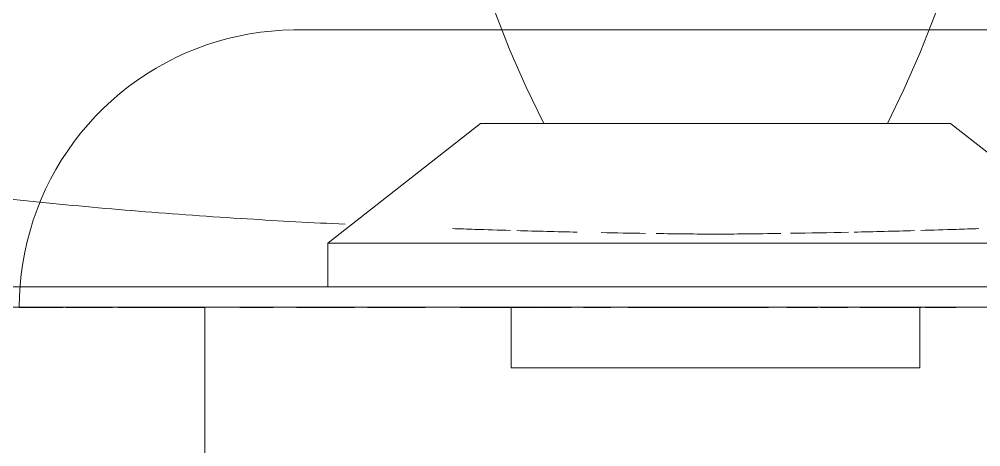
# Model space of a CAD drawing. Header units: millimetres. Extents: x -4000 to 187956, y -58990 to 162485.
# Drawn here: x 943.71 to 990.78, y 73991.78 to 74012.72 of the extents above; entities that cross this region are included whole.
import ezdxf

# ---------------------------------------------------------------- set-up
doc = ezdxf.new("R2010")
doc.units = ezdxf.units.MM
for name, color, linetype, lineweight in [('A-FLOR', 192, 'Continuous', 13), ('A-FLOR-PATT', 8, 'Continuous', 13), ('A-WALL', 113, 'Continuous', 13), ('P-SANR-FIXT', 6, 'Continuous', 9)]:
    doc.layers.add(name, color=color, linetype=linetype, lineweight=lineweight)

# ---------------------------------------------------------------- blocks, each defined once
blk = doc.blocks.new('C307 - C307-496757-0_000')
at = {"layer": 'P-SANR-FIXT', "color": 252}
for p, q in [((25, 0), (25, 23.855)), ((-10, 2.966), (-10, 0)), ((-7.071, 2.966), (-10, 2.966)), ((8.66, 2.966), (-10, 2.966)), ((10, 2.966), (7.071, 2.966)), ((10, 2.966), (8.66, 2.966)), ((10, 0), (10, 2.966)), ((0, 0), (-18.977, 0)), ((18.977, 0), (0, 0))]:
    blk.add_line(p, q, dxfattribs=at)
at = {"layer": 'P-SANR-FIXT', "color": 254}
for p, q in [((-5, 2.966), (-7.071, 2.966)), ((-3.526, 2.966), (-5, 2.966)), ((0, 2.966), (-2.588, 2.966)), ((2.588, 2.966), (0, 2.966)), ((5, 2.966), (2.588, 2.966)), ((7.071, 2.966), (5, 2.966)), ((-7.632, 0), (-13.418, 0)), ((-10, 0), (-9.659, 0)), ((-10, 0), (-9.659, 0)), ((-9.659, 0), (-8.66, 0)), ((-9.659, 0), (-8.66, 0)), ((-8.66, 0), (-7.071, 0)), ((-8.66, 0), (-7.071, 0)), ((-6.74, 0), (-5, 0)), ((-5, 0), (-3.526, 0)), ((-2.588, 0), (0, 0)), ((0, 0), (2.588, 0)), ((2.588, 0), (4.308, 0)), ((5, 0), (7.071, 0)), ((7.071, 0), (8.576, 0)), ((7.071, 0), (8.576, 0)), ((13.418, 0), (7.632, 0)), ((8.66, 0), (9.659, 0)), ((8.66, 0), (9.659, 0)), ((9.659, 0), (10, 0)), ((9.659, 0), (10, 0)), ((34.045, -1.086), (33.991, -1.626)), ((33.991, -1.626), (33.915, -2.164)), ((33.915, -2.164), (33.818, -2.699)), ((33.818, -2.699), (33.699, -3.229)), ((-13.418, -3.149), (-4.704, -3.149)), ((-3.702, -3.149), (0, -3.149)), ((0, -3.149), (13.418, -3.149)), ((33.56, -3.754), (33.399, -4.273)), ((33.399, -4.273), (33.218, -4.786)), ((33.016, -5.29), (32.795, -5.786)), ((32.795, -5.786), (32.554, -6.273)), ((32.554, -6.273), (32.293, -6.75)), ((32.293, -6.75), (32.014, -7.216)), ((32.014, -7.216), (31.716, -7.671)), ((31.716, -7.671), (31.4, -8.113)), ((31.4, -8.113), (31.067, -8.542)), ((31.067, -8.542), (30.717, -8.958)), ((-7.971, -9), (-6.261, -9)), ((-7.283, -9), (-5.957, -9)), ((-5.75, -9), (-4.325, -9)), ((-5.52, -9), (-4.231, -9)), ((-2.203, -9), (0, -9)), ((-2.191, -9), (0, -9)), ((0, -9), (2.191, -9)), ((0, -9), (2.203, -9)), ((2.947, -9), (5.52, -9)), ((2.976, -9), (5.75, -9)), ((5.957, -9), (7.283, -9)), ((6.261, -9), (7.971, -9)), ((30.351, -9.359), (29.969, -9.745)), ((30.717, -8.958), (30.351, -9.359)), ((29.969, -9.745), (29.571, -10.116)), ((29.571, -10.116), (29.16, -10.47)), ((28.734, -10.808), (28.295, -11.129)), ((29.16, -10.47), (28.734, -10.808)), ((28.295, -11.129), (27.844, -11.431)), ((27.381, -11.716), (26.907, -11.981)), ((27.844, -11.431), (27.381, -11.716)), ((26.423, -12.228), (25.929, -12.455)), ((26.907, -11.981), (26.423, -12.228)), ((25.426, -12.662), (24.916, -12.848)), ((25.929, -12.455), (25.426, -12.662)), ((23.875, -13.16), (23.346, -13.284)), ((24.399, -13.015), (23.875, -13.16)), ((24.916, -12.848), (24.399, -13.015)), ((-12.893, -13.585), (-13.52, -13.585)), ((-13.064, -13.585), (-12.422, -13.585)), ((-12.422, -13.585), (-11.759, -13.585)), ((-11.759, -13.585), (-11.078, -13.585)), ((-9.529, -13.585), (-11.296, -13.585)), ((-11.078, -13.585), (-10.379, -13.585)), ((-10.379, -13.585), (-9.664, -13.585)), ((9.468, -13.585), (10.188, -13.585)), ((11.296, -13.585), (9.73, -13.585)), ((10.188, -13.585), (10.891, -13.585)), ((10.891, -13.585), (11.577, -13.585)), ((11.577, -13.585), (12.245, -13.585)), ((12.245, -13.585), (12.893, -13.585)), ((12.893, -13.585), (13.52, -13.585)), ((13.686, -13.585), (13.064, -13.585)), ((15.976, -13.585), (13.154, -13.585)), ((13.52, -13.585), (14.126, -13.585)), ((14.285, -13.585), (13.686, -13.585)), ((14.126, -13.585), (14.709, -13.585)), ((14.862, -13.585), (14.285, -13.585)), ((14.709, -13.585), (15.268, -13.585)), ((15.415, -13.585), (14.862, -13.585)), ((15.268, -13.585), (15.803, -13.585)), ((15.943, -13.585), (15.415, -13.585)), ((15.803, -13.585), (16.313, -13.585)), ((16.446, -13.585), (15.943, -13.585)), ((16.313, -13.585), (16.797, -13.585)), ((16.923, -13.585), (16.446, -13.585)), ((16.797, -13.585), (17.253, -13.585)), ((17.372, -13.585), (16.923, -13.585)), ((17.253, -13.585), (17.683, -13.585)), ((17.794, -13.585), (17.372, -13.585)), ((17.683, -13.585), (18.084, -13.585)), ((18.187, -13.585), (17.794, -13.585)), ((18.084, -13.585), (18.456, -13.585)), ((18.551, -13.585), (18.187, -13.585)), ((18.456, -13.585), (18.798, -13.585)), ((18.885, -13.585), (18.551, -13.585)), ((18.798, -13.585), (19.11, -13.585)), ((19.19, -13.585), (18.885, -13.585)), ((19.11, -13.585), (19.392, -13.585)), ((19.463, -13.585), (19.19, -13.585)), ((19.392, -13.585), (19.643, -13.585)), ((19.705, -13.585), (19.463, -13.585)), ((19.643, -13.585), (19.862, -13.585)), ((19.916, -13.585), (19.705, -13.585)), ((19.862, -13.585), (20.05, -13.585)), ((20.095, -13.585), (19.916, -13.585)), ((20.05, -13.585), (20.206, -13.585)), ((20.242, -13.585), (20.095, -13.585)), ((20.206, -13.585), (20.329, -13.585)), ((20.356, -13.585), (20.242, -13.585)), ((20.329, -13.585), (20.419, -13.585)), ((20.438, -13.585), (20.356, -13.585)), ((20.419, -13.585), (20.477, -13.585)), ((20.487, -13.585), (20.438, -13.585)), ((20.477, -13.585), (20.503, -13.585)), ((20.504, -13.585), (20.487, -13.585)), ((20.651, -13.584), (20.504, -13.585)), ((21.736, -13.529), (21.194, -13.567)), ((22.276, -13.469), (21.736, -13.529)), ((23.346, -13.284), (22.813, -13.387))]:
    blk.add_line(p, q, dxfattribs=at)
at = {"layer": 'P-SANR-FIXT', "color": 50}
for p, q in [((-2.588, 2.966), (-3.526, 2.966)), ((-10.568, 0), (-13.657, 0)), ((-10.568, 0), (-12.054, 0)), ((-11.803, 0), (-10.34, 0)), ((-11.803, 0), (-10.34, 0)), ((-7.347, 0), (-10.372, 0)), ((-7.347, 0), (-10.372, 0)), ((-10.144, 0), (-7.098, 0)), ((-10.144, 0), (-7.098, 0)), ((-3.856, 0), (-7.262, 0)), ((-5.35, 0), (-6.748, 0)), ((-6.74, 0), (-5, 0)), ((-5.35, 0), (-6.731, 0)), ((-6.47, 0), (-5.152, 0)), ((-6.47, 0), (-5.152, 0)), ((-3.654, 0), (-5.215, 0)), ((-3.654, 0), (-5.215, 0)), ((-5.023, 0), (-3.525, 0)), ((-5.023, 0), (-3.525, 0)), ((-5, 0), (-3.526, 0)), ((-3.526, 0), (-2.588, 0)), ((-3.526, 0), (-2.588, 0)), ((0, 0), (-2.864, 0)), ((0, 0), (-2.707, 0)), ((0, 0), (-2.707, 0)), ((-2.613, 0), (4.307, 0)), ((-2.613, 0), (0, 0)), ((-2.588, 0), (0, 0)), ((4.704, 0), (0, 0)), ((4.469, 0), (0, 0)), ((4.469, 0), (0, 0)), ((0, 0), (4.307, 0)), ((0, 0), (2.588, 0)), ((2.588, 0), (4.308, 0)), ((5, 0), (7.071, 0)), ((5.152, 0), (6.47, 0)), ((5.152, 0), (6.47, 0)), ((6.731, 0), (5.35, 0)), ((7.347, 0), (5.35, 0)), ((7.632, 0), (5.475, 0)), ((7.098, 0), (8.593, 0)), ((7.098, 0), (8.593, 0)), ((8.823, 0), (7.347, 0)), ((8.823, 0), (7.347, 0)), ((8.631, 0), (12.5, 0)), ((8.631, 0), (12.5, 0)), ((12.771, 0), (8.86, 0)), ((13.657, 0), (8.86, 0)), ((14.335, 0), (17.103, 0)), ((14.335, 0), (17.103, 0)), ((17.044, 0), (14.423, 0)), ((17.044, 0), (14.423, 0)), ((29.34, 0), (17.044, 0)), ((17.678, 0), (20.662, 0)), ((17.678, 0), (20.662, 0)), ((21.156, 0), (17.823, 0)), ((21.651, 0), (23.463, 0)), ((21.651, 0), (23.463, 0)), ((24.104, 0), (22.398, 0)), ((24.148, 0), (25, 0)), ((24.148, 0), (25, 0)), ((29.34, 0), (25.777, 0)), ((32.927, 0), (29.522, 0)), ((34.089, 0), (29.522, 0)), ((34.089, 0), (33.054, 0)), ((34.089, 0), (34.078, -0.543)), ((34.078, -0.543), (34.045, -1.086)), ((33.699, -3.229), (33.56, -3.754)), ((33.218, -4.786), (33.016, -5.29)), ((-12.245, -13.585), (-12.893, -13.585)), ((-11.577, -13.585), (-12.245, -13.585)), ((-10.891, -13.585), (-11.577, -13.585)), ((-9.529, -13.585), (-11.296, -13.585)), ((-9.664, -13.585), (-8.933, -13.585)), ((-8.733, -13.585), (-9.468, -13.585)), ((-8.933, -13.585), (-8.188, -13.585)), ((-7.985, -13.585), (-8.733, -13.585)), ((-4.634, -13.585), (-5.902, -13.585)), ((-5.089, -13.585), (-4.29, -13.585)), ((-4.29, -13.585), (-3.485, -13.585)), ((-3.485, -13.585), (-2.674, -13.585)), ((-2.455, -13.585), (-3.267, -13.585)), ((-2.674, -13.585), (-1.859, -13.585)), ((-1.094, -13.585), (-2.426, -13.585)), ((-1.094, -13.585), (-2.426, -13.585)), ((-1.859, -13.585), (-1.041, -13.585)), ((-1.041, -13.585), (-0.221, -13.585)), ((-0.221, -13.585), (0, -13.585)), ((0.221, -13.585), (0, -13.585)), ((0, -13.585), (0.82, -13.585)), ((1.403, -13.585), (0, -13.585)), ((1.403, -13.585), (0, -13.585)), ((0.82, -13.585), (1.639, -13.585)), ((1.639, -13.585), (2.455, -13.585)), ((2.674, -13.585), (1.859, -13.585)), ((2.455, -13.585), (3.267, -13.585)), ((5.089, -13.585), (4.29, -13.585)), ((5.879, -13.585), (5.089, -13.585)), ((7.223, -13.585), (7.985, -13.585)), ((11.296, -13.585), (9.73, -13.585)), ((13.064, -13.585), (12.422, -13.585)), ((14.759, -13.585), (13.283, -13.585)), ((15.976, -13.585), (15.669, -13.585)), ((21.194, -13.567), (20.651, -13.584)), ((22.813, -13.387), (22.276, -13.469))]:
    blk.add_line(p, q, dxfattribs=at)
at = {"layer": 'P-SANR-FIXT', "color": 250}
for p, q in [((18.977, -3.149), (18.977, -1)), ((-18.977, -3.149), (-11.5, -9)), ((-18.977, -3.149), (0, -3.149)), ((0, -3.149), (18.977, -3.149)), ((11.5, -9), (18.977, -3.149)), ((-11.5, -9), (0, -9)), ((0, -9), (11.5, -9))]:
    blk.add_line(p, q, dxfattribs=at)
at = {"layer": 'P-SANR-FIXT', "color": 253}
for p, q in [((13.418, -3.149), (14.851, -3.149)), ((15.778, -3.149), (18.977, -3.149)), ((-9.959, -9), (-8.132, -9)), ((-7.283, -9), (-5.957, -9)), ((-5.52, -9), (-4.052, -9)), ((-2.191, -9), (0, -9)), ((0, -9), (2.191, -9)), ((2.947, -9), (5.52, -9)), ((5.861, -9), (7.283, -9)), ((8.132, -9), (9.959, -9))]:
    blk.add_line(p, q, dxfattribs=at)
at = {"layer": 'P-SANR-FIXT', "color": 250, "flags": 128}
for points in [[(-11.205, -47.267), (-11.8, -45.383), (-12.319, -43.475), (-12.761, -41.549), (-13.126, -39.607), (-13.414, -37.651), (-13.622, -35.686), (-13.752, -33.713), (-13.803, -31.737), (-13.775, -29.761), (-13.668, -27.787), (-13.482, -25.82), (-13.218, -23.861), (-12.875, -21.914), (-12.455, -19.983), (-11.958, -18.07), (-11.385, -16.178), (-10.736, -14.311), (-10.014, -12.471), (-9.219, -10.662), (-8.41, -9)], [(8.41, -9), (9.272, -10.778), (10.063, -12.59), (10.781, -14.432), (11.424, -16.3), (11.993, -18.194), (12.485, -20.108), (12.9, -22.04), (13.237, -23.988), (13.497, -25.947), (13.678, -27.916), (13.779, -29.889), (13.802, -31.866), (13.746, -33.842), (13.611, -35.814), (13.397, -37.779), (13.105, -39.733), (12.735, -41.675), (12.287, -43.6), (11.763, -45.506), (11.163, -47.389)]]:
    blk.add_lwpolyline(points, dxfattribs=at)
at = {"layer": 'P-SANR-FIXT', "color": 50, "flags": 128}
for points in [[(-9.468, -13.585), (-10.188, -13.585), (-10.891, -13.585)], [(-8.188, -13.585), (-7.43, -13.585), (-6.66, -13.585)], [(-5.666, -13.585), (-6.45, -13.585), (-7.223, -13.585), (-7.985, -13.585)], [(-6.66, -13.585), (-5.879, -13.585), (-5.089, -13.585)], [(-3.267, -13.585), (-4.073, -13.585), (-4.874, -13.585), (-5.666, -13.585)], [(0, -13.585), (-0.82, -13.585), (-1.639, -13.585), (-2.455, -13.585)], [(1.859, -13.585), (1.041, -13.585), (0.221, -13.585)], [(4.29, -13.585), (3.485, -13.585), (2.674, -13.585)], [(3.267, -13.585), (4.073, -13.585), (4.874, -13.585), (5.666, -13.585), (6.45, -13.585), (7.223, -13.585)], [(9.664, -13.585), (8.933, -13.585), (8.188, -13.585), (7.43, -13.585), (6.66, -13.585), (5.879, -13.585)], [(7.985, -13.585), (8.733, -13.585), (9.468, -13.585)], [(12.422, -13.585), (11.759, -13.585), (11.078, -13.585), (10.379, -13.585), (9.664, -13.585)]]:
    blk.add_lwpolyline(points, dxfattribs=at)
at = {"layer": 'P-SANR-FIXT', "color": 254}
for points in [[(-10.64, 0), (-11.692, 0), (-12.733, 0), (-13.761, 0)], [(-10.64, 0), (-11.692, 0), (-12.733, 0), (-13.761, 0)], [(-7.413, 0), (-8.433, 0), (-9.443, 0), (-10.442, 0)], [(-7.413, 0), (-8.433, 0), (-9.443, 0), (-10.442, 0)], [(-1.428, -3.595), (-0.953, -3.589), (-0.477, -3.584), (0, -3.58)], [(0, -3.58), (0.477, -3.584), (0.953, -3.589), (1.428, -3.595)]]:
    blk.add_open_spline(points, degree=3, dxfattribs=at)
at = {"layer": 'P-SANR-FIXT', "color": 50}
for points, knots in [([(-13.606, 0), (-12.937, 0), (-11.889, 0), (-10.836, 0), (-10.455, 0)], [-0.06540021, -0.06540021, -0.06540021, -0.06540021, -0.05555556, -0.05001144, -0.05001144, -0.05001144, -0.05001144]), ([(-13.606, 0), (-12.937, 0), (-11.889, 0), (-10.836, 0), (-10.455, 0)], [-0.06540021, -0.06540021, -0.06540021, -0.06540021, -0.05555556, -0.05001144, -0.05001144, -0.05001144, -0.05001144]), ([(22.81, 0), (24.649, 0), (28.757, 0), (35.063, 0), (40.282, 0), (43.216, 0), (44.047, 0)], [-0.8888889, -0.8888889, -0.8888889, -0.8888889, -0.8611111, -0.8263889, -0.7916667, -0.7777778, -0.7777778, -0.7777778, -0.7777778]), ([(22.81, 0), (24.649, 0), (28.757, 0), (35.063, 0), (40.282, 0), (43.216, 0), (44.047, 0)], [-0.8888889, -0.8888889, -0.8888889, -0.8888889, -0.8611111, -0.8263889, -0.7916667, -0.7777778, -0.7777778, -0.7777778, -0.7777778])]:
    blk.add_open_spline(points, degree=3, knots=knots, dxfattribs=at)
for points in [[(-10.258, 0), (-9.256, 0), (-8.25, 0), (-7.24, 0)], [(-10.258, 0), (-9.256, 0), (-8.25, 0), (-7.24, 0)], [(-5.414, 0), (-5.96, 0), (-6.503, 0), (-7.042, 0)], [(-5.414, 0), (-5.96, 0), (-6.503, 0), (-7.042, 0)], [(-6.873, 0), (-6.339, 0), (-5.804, 0), (-5.268, 0)], [(-6.873, 0), (-6.339, 0), (-5.804, 0), (-5.268, 0)], [(-3.71, 0), (-4.236, 0), (-4.759, 0), (-5.279, 0)], [(-3.71, 0), (-4.236, 0), (-4.759, 0), (-5.279, 0)], [(-5.135, 0), (-4.624, 0), (-4.112, 0), (-3.599, 0)], [(-5.135, 0), (-4.624, 0), (-4.112, 0), (-3.599, 0)], [(0, 0), (-0.926, 0), (-1.845, 0), (-2.755, 0)], [(0, 0), (-0.926, 0), (-1.845, 0), (-2.755, 0)], [(-2.667, 0), (-1.781, 0), (-0.892, 0), (0, 0)], [(-2.667, 0), (-1.781, 0), (-0.892, 0), (0, 0)], [(0, 0), (1.476, 0), (2.942, 0), (4.399, 0)], [(4.529, 0), (3.041, 0), (1.532, 0), (0, 0)], [(0, 0), (1.476, 0), (2.942, 0), (4.399, 0)], [(4.529, 0), (3.041, 0), (1.532, 0), (0, 0)], [(5.268, 0), (5.927, 0), (6.584, 0), (7.239, 0)], [(5.268, 0), (5.927, 0), (6.584, 0), (7.239, 0)], [(7.413, 0), (6.751, 0), (6.085, 0), (5.414, 0)], [(7.413, 0), (6.751, 0), (6.085, 0), (5.414, 0)], [(7.239, 0), (9.383, 0), (11.506, 0), (13.609, 0)], [(7.239, 0), (9.383, 0), (11.506, 0), (13.609, 0)], [(14.438, 0), (17.264, 0), (20.052, 0), (22.81, 0)], [(14.438, 0), (17.264, 0), (20.052, 0), (22.81, 0)]]:
    blk.add_open_spline(points, degree=3, dxfattribs=at)
at = {"layer": 'P-SANR-FIXT', "color": 254}
blk.add_open_spline([(13.761, 0), (12.733, 0), (10.641, 0), (8.501, 0), (7.413, 0)], degree=3, knots=[-0.06538525, -0.06538525, -0.06538525, -0.06538525, -0.05, -0.03445572, -0.03445572, -0.03445572, -0.03445572], dxfattribs=at)
blk.add_open_spline([(13.761, 0), (12.733, 0), (10.641, 0), (8.501, 0), (7.413, 0)], degree=3, knots=[-0.06538525, -0.06538525, -0.06538525, -0.06538525, -0.05, -0.03445572, -0.03445572, -0.03445572, -0.03445572], dxfattribs=at)
at = {"layer": 'P-SANR-FIXT', "color": 252}
blk.add_open_spline([(105.935, 0), (104.576, 0), (99.721, 0), (86.209, 0), (71.424, 0), (60.368, 0), (56.114, 0), (52.773, 0), (49.305, 0), (45.718, 0), (42.599, 0), (40.014, 0), (38.024, 0), (35.989, 0), (33.224, 0), (29.661, 0), (25.948, 0), (22.881, 0), (20.53, 0), (18.13, 0), (16.127, 0), (14.922, 0), (14.543, 0)], degree=3, knots=[-1, -1, -1, -1, -0.8, -0.6, -0.4, -0.35, -0.325, -0.3, -0.275, -0.25, -0.225, -0.2125, -0.2, -0.1875, -0.175, -0.15, -0.125, -0.1125, -0.1, -0.0875, -0.075, -0.0692966, -0.0692966, -0.0692966, -0.0692966], dxfattribs=at)
blk.add_open_spline([(105.935, 0), (104.576, 0), (99.721, 0), (86.209, 0), (71.424, 0), (60.368, 0), (56.114, 0), (52.773, 0), (49.305, 0), (45.718, 0), (42.599, 0), (40.014, 0), (38.024, 0), (35.989, 0), (33.224, 0), (29.661, 0), (25.948, 0), (22.881, 0), (20.53, 0), (18.13, 0), (16.127, 0), (14.922, 0), (14.543, 0)], degree=3, knots=[-1, -1, -1, -1, -0.8, -0.6, -0.4, -0.35, -0.325, -0.3, -0.275, -0.25, -0.225, -0.2125, -0.2, -0.1875, -0.175, -0.15, -0.125, -0.1125, -0.1, -0.0875, -0.075, -0.0692966, -0.0692966, -0.0692966, -0.0692966], dxfattribs=at)
at = {"layer": 'P-SANR-FIXT', "color": 253}
for points, knots in [([(-12.882, -3.854), (-12.516, -3.842), (-11.575, -3.81), (-10.627, -3.781), (-10.046, -3.764)], [-0.05480691, -0.05480691, -0.05480691, -0.05480691, -0.05, -0.04245581, -0.04245581, -0.04245581, -0.04245581]), ([(10.046, -3.764), (10.627, -3.781), (11.575, -3.81), (12.516, -3.842), (12.882, -3.854)], [-0.95754419, -0.95754419, -0.95754419, -0.95754419, -0.95, -0.94519309, -0.94519309, -0.94519309, -0.94519309])]:
    blk.add_open_spline(points, degree=3, knots=knots, dxfattribs=at)
for points in [[(-9.733, -3.756), (-8.756, -3.728), (-7.772, -3.704), (-6.781, -3.683)], [(-6.506, -3.677), (-5.565, -3.657), (-4.617, -3.639), (-3.663, -3.625)], [(-3.199, -3.618), (-2.611, -3.609), (-2.02, -3.601), (-1.428, -3.595)], [(1.428, -3.595), (1.922, -3.6), (2.415, -3.606), (2.907, -3.613)], [(3.433, -3.621), (4.156, -3.632), (4.877, -3.644), (5.593, -3.658)], [(6.781, -3.683), (7.772, -3.704), (8.756, -3.728), (9.733, -3.756)]]:
    blk.add_open_spline(points, degree=3, dxfattribs=at)
at = {"layer": 'P-SANR-FIXT', "color": 250}
blk.add_open_spline([(18.14, -4.07), (19.755, -4.147), (23.175, -4.329), (28.273, -4.692), (33.432, -5.166), (37.602, -5.618), (40.864, -6.004), (44.081, -6.399), (47.997, -6.927), (52.535, -7.633), (56.941, -8.397), (61.248, -9.203), (65.448, -10.056), (70.877, -11.275), (85.281, -14.901), (106.179, -22.375), (129.304, -35.807), (141.715, -47.207), (147.158, -53.548)], degree=3, knots=[-0.92182, -0.92182, -0.92182, -0.92182, -0.9, -0.875, -0.85, -0.825, -0.8125, -0.8, -0.775, -0.75, -0.725, -0.7, -0.675, -0.65, -0.6, -0.4, -0.2, 0, 0, 0, 0], dxfattribs=at)
blk = doc.blocks.new('C307 - C307-V844-0_000')
at = {"layer": 'P-SANR-FIXT', "color": 252}
for p, q in [((25, 0), (25, 23.855)), ((-10, 2.966), (-10, 0)), ((-7.071, 2.966), (-10, 2.966)), ((10, 2.966), (-10, 2.966)), ((10, 2.966), (7.071, 2.966)), ((10, 0), (10, 2.966)), ((0, 0), (-18.977, 0)), ((18.977, 0), (0, 0))]:
    blk.add_line(p, q, dxfattribs=at)
at = {"layer": 'P-SANR-FIXT', "color": 254}
for p, q in [((-5, 2.966), (-7.071, 2.966)), ((-3.526, 2.966), (-5, 2.966)), ((0, 2.966), (-2.588, 2.966)), ((2.588, 2.966), (0, 2.966)), ((5, 2.966), (2.588, 2.966)), ((7.071, 2.966), (5, 2.966)), ((-7.632, 0), (-13.418, 0)), ((-10, 0), (-9.659, 0)), ((-10, 0), (-9.659, 0)), ((-9.659, 0), (-8.66, 0)), ((-9.659, 0), (-8.66, 0)), ((-8.66, 0), (-7.071, 0)), ((-8.66, 0), (-7.071, 0)), ((-6.74, 0), (-5, 0)), ((-5, 0), (-3.526, 0)), ((-2.588, 0), (0, 0)), ((0, 0), (2.588, 0)), ((2.588, 0), (4.308, 0)), ((5, 0), (7.071, 0)), ((7.071, 0), (8.576, 0)), ((7.071, 0), (8.576, 0)), ((13.418, 0), (7.632, 0)), ((8.66, 0), (9.659, 0)), ((8.66, 0), (9.659, 0)), ((9.659, 0), (10, 0)), ((9.659, 0), (10, 0)), ((33.915, -2.164), (33.818, -2.699)), ((33.818, -2.699), (33.699, -3.229)), ((-13.418, -3.149), (-4.704, -3.149)), ((-3.702, -3.149), (0, -3.149)), ((0, -3.149), (13.418, -3.149)), ((-7.971, -9), (-6.261, -9)), ((-7.283, -9), (-5.957, -9)), ((-5.75, -9), (-4.325, -9)), ((-5.52, -9), (-4.231, -9)), ((-2.203, -9), (0, -9)), ((-2.191, -9), (0, -9)), ((0, -9), (2.191, -9)), ((0, -9), (2.203, -9)), ((2.947, -9), (5.52, -9)), ((2.976, -9), (5.75, -9)), ((5.957, -9), (7.283, -9)), ((6.261, -9), (7.971, -9)), ((30.717, -8.958), (30.351, -9.359)), ((29.16, -10.47), (28.734, -10.808)), ((23.875, -13.16), (23.346, -13.284)), ((-12.422, -13.585), (-11.759, -13.585)), ((-11.759, -13.585), (-11.078, -13.585)), ((-9.529, -13.585), (-11.296, -13.585)), ((9.468, -13.585), (10.188, -13.585)), ((11.296, -13.585), (9.73, -13.585)), ((10.188, -13.585), (10.891, -13.585)), ((13.686, -13.585), (13.064, -13.585)), ((15.976, -13.585), (13.154, -13.585)), ((14.126, -13.585), (14.709, -13.585)), ((14.709, -13.585), (15.268, -13.585)), ((17.253, -13.585), (17.683, -13.585)), ((17.794, -13.585), (17.372, -13.585)), ((17.683, -13.585), (18.084, -13.585)), ((19.862, -13.585), (20.05, -13.585)), ((20.05, -13.585), (20.206, -13.585)), ((20.206, -13.585), (20.329, -13.585)), ((20.356, -13.585), (20.242, -13.585)), ((20.329, -13.585), (20.419, -13.585)), ((20.438, -13.585), (20.356, -13.585)), ((20.419, -13.585), (20.477, -13.585)), ((20.487, -13.585), (20.438, -13.585)), ((20.477, -13.585), (20.503, -13.585)), ((20.504, -13.585), (20.487, -13.585)), ((20.651, -13.584), (20.504, -13.585)), ((21.736, -13.529), (21.194, -13.567)), ((22.276, -13.469), (21.736, -13.529)), ((23.346, -13.284), (22.813, -13.387))]:
    blk.add_line(p, q, dxfattribs=at)
at = {"layer": 'P-SANR-FIXT', "color": 50}
for p, q in [((-2.588, 2.966), (-3.526, 2.966)), ((-10.568, 0), (-13.657, 0)), ((-10.568, 0), (-12.054, 0)), ((-11.803, 0), (-10.34, 0)), ((-11.803, 0), (-10.34, 0)), ((-7.347, 0), (-10.372, 0)), ((-7.347, 0), (-10.372, 0)), ((-10.144, 0), (-7.098, 0)), ((-10.144, 0), (-7.098, 0)), ((-3.856, 0), (-7.262, 0)), ((-5.35, 0), (-6.748, 0)), ((-6.74, 0), (-5, 0)), ((-5.35, 0), (-6.731, 0)), ((-6.47, 0), (-5.152, 0)), ((-6.47, 0), (-5.152, 0)), ((-3.654, 0), (-5.215, 0)), ((-3.654, 0), (-5.215, 0)), ((-5.023, 0), (-3.525, 0)), ((-5.023, 0), (-3.525, 0)), ((-5, 0), (-3.526, 0)), ((-3.526, 0), (-2.588, 0)), ((-3.526, 0), (-2.588, 0)), ((0, 0), (-2.864, 0)), ((0, 0), (-2.707, 0)), ((0, 0), (-2.707, 0)), ((-2.613, 0), (0, 0)), ((-2.613, 0), (0, 0)), ((-2.588, 0), (0, 0)), ((4.704, 0), (0, 0)), ((4.469, 0), (0, 0)), ((4.469, 0), (0, 0)), ((0, 0), (4.307, 0)), ((0, 0), (4.307, 0)), ((0, 0), (2.588, 0)), ((2.588, 0), (4.308, 0)), ((5, 0), (7.071, 0)), ((5.152, 0), (6.47, 0)), ((5.152, 0), (6.47, 0)), ((6.731, 0), (5.35, 0)), ((7.347, 0), (5.35, 0)), ((7.632, 0), (5.475, 0)), ((7.098, 0), (8.593, 0)), ((7.098, 0), (8.593, 0)), ((8.823, 0), (7.347, 0)), ((8.823, 0), (7.347, 0)), ((8.631, 0), (12.5, 0)), ((8.631, 0), (12.5, 0)), ((12.771, 0), (8.86, 0)), ((13.657, 0), (8.86, 0)), ((14.335, 0), (17.103, 0)), ((14.335, 0), (17.103, 0)), ((17.044, 0), (14.423, 0)), ((17.044, 0), (14.423, 0)), ((29.34, 0), (17.044, 0)), ((17.678, 0), (20.662, 0)), ((17.678, 0), (20.662, 0)), ((21.156, 0), (17.823, 0)), ((21.651, 0), (23.463, 0)), ((21.651, 0), (23.463, 0)), ((24.104, 0), (22.398, 0)), ((24.148, 0), (25, 0)), ((24.148, 0), (25, 0)), ((29.34, 0), (25.777, 0)), ((32.927, 0), (29.522, 0)), ((34.089, 0), (29.522, 0)), ((34.089, 0), (33.054, 0)), ((34.089, 0), (34.078, -0.543)), ((34.078, -0.543), (34.045, -1.086)), ((33.699, -3.229), (33.56, -3.754)), ((33.218, -4.786), (33.016, -5.29)), ((-12.245, -13.585), (-12.893, -13.585)), ((-11.577, -13.585), (-12.245, -13.585)), ((-10.891, -13.585), (-11.577, -13.585)), ((-9.529, -13.585), (-11.296, -13.585)), ((-10.188, -13.585), (-10.891, -13.585)), ((-9.468, -13.585), (-10.188, -13.585)), ((-9.664, -13.585), (-8.933, -13.585)), ((-8.733, -13.585), (-9.468, -13.585)), ((-8.933, -13.585), (-8.188, -13.585)), ((-7.985, -13.585), (-8.733, -13.585)), ((-8.188, -13.585), (-7.43, -13.585)), ((-7.223, -13.585), (-7.985, -13.585)), ((-7.43, -13.585), (-6.66, -13.585)), ((-6.45, -13.585), (-7.223, -13.585)), ((-6.66, -13.585), (-5.879, -13.585)), ((-5.666, -13.585), (-6.45, -13.585)), ((-4.634, -13.585), (-5.902, -13.585)), ((-5.879, -13.585), (-5.089, -13.585)), ((-4.874, -13.585), (-5.666, -13.585)), ((-5.089, -13.585), (-4.29, -13.585)), ((-4.073, -13.585), (-4.874, -13.585)), ((-4.29, -13.585), (-3.485, -13.585)), ((-3.267, -13.585), (-4.073, -13.585)), ((-3.485, -13.585), (-2.674, -13.585)), ((-2.455, -13.585), (-3.267, -13.585)), ((-2.674, -13.585), (-1.859, -13.585)), ((-1.639, -13.585), (-2.455, -13.585)), ((-1.094, -13.585), (-2.426, -13.585)), ((-1.094, -13.585), (-2.426, -13.585)), ((-1.859, -13.585), (-1.041, -13.585)), ((-0.82, -13.585), (-1.639, -13.585)), ((-1.041, -13.585), (-0.221, -13.585)), ((0, -13.585), (-0.82, -13.585)), ((-0.221, -13.585), (0, -13.585)), ((0.221, -13.585), (0, -13.585)), ((0, -13.585), (0.82, -13.585)), ((1.403, -13.585), (0, -13.585)), ((1.403, -13.585), (0, -13.585)), ((1.041, -13.585), (0.221, -13.585)), ((0.82, -13.585), (1.639, -13.585)), ((1.859, -13.585), (1.041, -13.585)), ((1.639, -13.585), (2.455, -13.585)), ((2.674, -13.585), (1.859, -13.585)), ((2.455, -13.585), (3.267, -13.585)), ((3.485, -13.585), (2.674, -13.585)), ((3.267, -13.585), (4.073, -13.585)), ((4.29, -13.585), (3.485, -13.585)), ((4.073, -13.585), (4.874, -13.585)), ((5.089, -13.585), (4.29, -13.585)), ((4.874, -13.585), (5.666, -13.585)), ((5.879, -13.585), (5.089, -13.585)), ((5.666, -13.585), (6.45, -13.585)), ((6.66, -13.585), (5.879, -13.585)), ((6.45, -13.585), (7.223, -13.585)), ((7.43, -13.585), (6.66, -13.585)), ((7.223, -13.585), (7.985, -13.585)), ((8.188, -13.585), (7.43, -13.585)), ((7.985, -13.585), (8.733, -13.585)), ((8.933, -13.585), (8.188, -13.585)), ((8.733, -13.585), (9.468, -13.585)), ((9.664, -13.585), (8.933, -13.585)), ((10.379, -13.585), (9.664, -13.585)), ((11.296, -13.585), (9.73, -13.585)), ((11.078, -13.585), (10.379, -13.585)), ((11.759, -13.585), (11.078, -13.585)), ((12.422, -13.585), (11.759, -13.585)), ((13.064, -13.585), (12.422, -13.585)), ((14.759, -13.585), (13.283, -13.585)), ((15.976, -13.585), (15.669, -13.585)), ((21.194, -13.567), (20.651, -13.584)), ((22.813, -13.387), (22.276, -13.469))]:
    blk.add_line(p, q, dxfattribs=at)
at = {"layer": 'P-SANR-FIXT', "color": 250}
for p, q in [((18.977, -3.149), (18.977, -1)), ((-18.977, -3.149), (-11.5, -9)), ((-18.977, -3.149), (0, -3.149)), ((0, -3.149), (18.977, -3.149)), ((11.5, -9), (18.977, -3.149)), ((-11.5, -9), (0, -9)), ((0, -9), (11.5, -9))]:
    blk.add_line(p, q, dxfattribs=at)
at = {"layer": 'P-SANR-FIXT', "color": 253}
for p, q in [((13.418, -3.149), (14.851, -3.149)), ((15.778, -3.149), (18.977, -3.149)), ((-9.959, -9), (-8.132, -9)), ((-7.283, -9), (-5.957, -9)), ((-5.52, -9), (-4.052, -9)), ((-2.191, -9), (0, -9)), ((0, -9), (2.191, -9)), ((2.947, -9), (5.52, -9)), ((5.861, -9), (7.283, -9)), ((8.132, -9), (9.959, -9))]:
    blk.add_line(p, q, dxfattribs=at)
at = {"layer": 'P-SANR-FIXT', "color": 254, "flags": 128}
for points in [[(34.045, -1.086), (33.991, -1.626), (33.915, -2.164)], [(33.56, -3.754), (33.399, -4.273), (33.218, -4.786)], [(33.016, -5.29), (32.795, -5.786), (32.554, -6.273), (32.293, -6.75), (32.014, -7.216), (31.716, -7.671), (31.4, -8.113)], [(31.4, -8.113), (31.067, -8.542), (30.717, -8.958)], [(30.351, -9.359), (29.969, -9.745), (29.571, -10.116), (29.16, -10.47)], [(28.734, -10.808), (28.295, -11.129), (27.844, -11.431), (27.381, -11.716), (26.907, -11.981), (26.423, -12.228), (25.929, -12.455), (25.426, -12.662), (24.916, -12.848)], [(24.916, -12.848), (24.399, -13.015), (23.875, -13.16)], [(-12.893, -13.585), (-13.52, -13.585), (-14.126, -13.585), (-14.709, -13.585), (-15.268, -13.585), (-15.803, -13.585), (-16.313, -13.585), (-16.797, -13.585), (-17.253, -13.585)], [(-13.686, -13.585), (-13.064, -13.585), (-12.422, -13.585)], [(-11.078, -13.585), (-10.379, -13.585), (-9.664, -13.585)], [(10.891, -13.585), (11.577, -13.585), (12.245, -13.585)], [(12.245, -13.585), (12.893, -13.585), (13.52, -13.585), (14.126, -13.585)], [(17.372, -13.585), (16.923, -13.585), (16.446, -13.585), (15.943, -13.585), (15.415, -13.585), (14.862, -13.585), (14.285, -13.585), (13.686, -13.585)], [(15.268, -13.585), (15.803, -13.585), (16.313, -13.585), (16.797, -13.585), (17.253, -13.585)], [(19.19, -13.585), (18.885, -13.585), (18.551, -13.585), (18.187, -13.585), (17.794, -13.585)], [(18.084, -13.585), (18.456, -13.585), (18.798, -13.585)], [(18.798, -13.585), (19.11, -13.585), (19.392, -13.585)], [(19.916, -13.585), (19.705, -13.585), (19.463, -13.585), (19.19, -13.585)], [(19.392, -13.585), (19.643, -13.585), (19.862, -13.585)], [(20.242, -13.585), (20.095, -13.585), (19.916, -13.585)]]:
    blk.add_lwpolyline(points, dxfattribs=at)
at = {"layer": 'P-SANR-FIXT', "color": 250, "flags": 128}
for points in [[(-11.205, -47.267), (-11.8, -45.383), (-12.319, -43.475), (-12.761, -41.549), (-13.126, -39.607), (-13.414, -37.651), (-13.622, -35.686), (-13.752, -33.713), (-13.803, -31.737), (-13.775, -29.761), (-13.668, -27.787), (-13.482, -25.82), (-13.218, -23.861), (-12.875, -21.914), (-12.455, -19.983), (-11.958, -18.07), (-11.385, -16.178), (-10.736, -14.311), (-10.014, -12.471), (-9.219, -10.662), (-8.41, -9)], [(8.41, -9), (9.272, -10.778), (10.063, -12.59), (10.781, -14.432), (11.424, -16.3), (11.993, -18.194), (12.485, -20.108), (12.9, -22.04), (13.237, -23.988), (13.497, -25.947), (13.678, -27.916), (13.779, -29.889), (13.802, -31.866), (13.746, -33.842), (13.611, -35.814), (13.397, -37.779), (13.105, -39.733), (12.735, -41.675), (12.287, -43.6), (11.763, -45.506), (11.163, -47.389)]]:
    blk.add_lwpolyline(points, dxfattribs=at)
at = {"layer": 'P-SANR-FIXT', "color": 254}
for points in [[(-10.64, 0), (-11.692, 0), (-12.733, 0), (-13.761, 0)], [(-10.64, 0), (-11.692, 0), (-12.733, 0), (-13.761, 0)], [(-7.413, 0), (-8.433, 0), (-9.443, 0), (-10.442, 0)], [(-7.413, 0), (-8.433, 0), (-9.443, 0), (-10.442, 0)], [(-1.428, -3.595), (-0.953, -3.589), (-0.477, -3.584), (0, -3.58)], [(0, -3.58), (0.477, -3.584), (0.953, -3.589), (1.428, -3.595)]]:
    blk.add_open_spline(points, degree=3, dxfattribs=at)
at = {"layer": 'P-SANR-FIXT', "color": 50}
for points, knots in [([(-13.606, 0), (-12.937, 0), (-11.889, 0), (-10.836, 0), (-10.455, 0)], [-0.06540021, -0.06540021, -0.06540021, -0.06540021, -0.05555556, -0.05001144, -0.05001144, -0.05001144, -0.05001144]), ([(-13.606, 0), (-12.937, 0), (-11.889, 0), (-10.836, 0), (-10.455, 0)], [-0.06540021, -0.06540021, -0.06540021, -0.06540021, -0.05555556, -0.05001144, -0.05001144, -0.05001144, -0.05001144]), ([(22.81, 0), (24.649, 0), (28.757, 0), (35.063, 0), (40.282, 0), (43.216, 0), (44.047, 0)], [-0.8888889, -0.8888889, -0.8888889, -0.8888889, -0.8611111, -0.8263889, -0.7916667, -0.7777778, -0.7777778, -0.7777778, -0.7777778]), ([(22.81, 0), (24.649, 0), (28.757, 0), (35.063, 0), (40.282, 0), (43.216, 0), (44.047, 0)], [-0.8888889, -0.8888889, -0.8888889, -0.8888889, -0.8611111, -0.8263889, -0.7916667, -0.7777778, -0.7777778, -0.7777778, -0.7777778])]:
    blk.add_open_spline(points, degree=3, knots=knots, dxfattribs=at)
for points in [[(-10.258, 0), (-9.256, 0), (-8.25, 0), (-7.24, 0)], [(-10.258, 0), (-9.256, 0), (-8.25, 0), (-7.24, 0)], [(-5.414, 0), (-5.96, 0), (-6.503, 0), (-7.042, 0)], [(-5.414, 0), (-5.96, 0), (-6.503, 0), (-7.042, 0)], [(-6.873, 0), (-6.339, 0), (-5.804, 0), (-5.268, 0)], [(-6.873, 0), (-6.339, 0), (-5.804, 0), (-5.268, 0)], [(-3.71, 0), (-4.236, 0), (-4.759, 0), (-5.279, 0)], [(-3.71, 0), (-4.236, 0), (-4.759, 0), (-5.279, 0)], [(-5.135, 0), (-4.624, 0), (-4.112, 0), (-3.599, 0)], [(-5.135, 0), (-4.624, 0), (-4.112, 0), (-3.599, 0)], [(0, 0), (-0.926, 0), (-1.845, 0), (-2.755, 0)], [(0, 0), (-0.926, 0), (-1.845, 0), (-2.755, 0)], [(-2.667, 0), (-1.781, 0), (-0.892, 0), (0, 0)], [(-2.667, 0), (-1.781, 0), (-0.892, 0), (0, 0)], [(0, 0), (1.476, 0), (2.942, 0), (4.399, 0)], [(4.529, 0), (3.041, 0), (1.532, 0), (0, 0)], [(0, 0), (1.476, 0), (2.942, 0), (4.399, 0)], [(4.529, 0), (3.041, 0), (1.532, 0), (0, 0)], [(5.268, 0), (5.927, 0), (6.584, 0), (7.239, 0)], [(5.268, 0), (5.927, 0), (6.584, 0), (7.239, 0)], [(7.413, 0), (6.751, 0), (6.085, 0), (5.414, 0)], [(7.413, 0), (6.751, 0), (6.085, 0), (5.414, 0)], [(7.239, 0), (9.383, 0), (11.506, 0), (13.609, 0)], [(7.239, 0), (9.383, 0), (11.506, 0), (13.609, 0)], [(14.438, 0), (17.264, 0), (20.052, 0), (22.81, 0)], [(14.438, 0), (17.264, 0), (20.052, 0), (22.81, 0)]]:
    blk.add_open_spline(points, degree=3, dxfattribs=at)
at = {"layer": 'P-SANR-FIXT', "color": 254}
blk.add_open_spline([(13.761, 0), (12.733, 0), (10.641, 0), (8.501, 0), (7.413, 0)], degree=3, knots=[-0.06538525, -0.06538525, -0.06538525, -0.06538525, -0.05, -0.03445572, -0.03445572, -0.03445572, -0.03445572], dxfattribs=at)
blk.add_open_spline([(13.761, 0), (12.733, 0), (10.641, 0), (8.501, 0), (7.413, 0)], degree=3, knots=[-0.06538525, -0.06538525, -0.06538525, -0.06538525, -0.05, -0.03445572, -0.03445572, -0.03445572, -0.03445572], dxfattribs=at)
at = {"layer": 'P-SANR-FIXT', "color": 252}
blk.add_open_spline([(105.935, 0), (104.576, 0), (99.721, 0), (86.209, 0), (71.424, 0), (60.368, 0), (56.114, 0), (52.773, 0), (49.305, 0), (45.718, 0), (42.599, 0), (40.014, 0), (38.024, 0), (35.989, 0), (33.224, 0), (29.661, 0), (25.948, 0), (22.881, 0), (20.53, 0), (18.13, 0), (16.127, 0), (14.922, 0), (14.543, 0)], degree=3, knots=[-1, -1, -1, -1, -0.8, -0.6, -0.4, -0.35, -0.325, -0.3, -0.275, -0.25, -0.225, -0.2125, -0.2, -0.1875, -0.175, -0.15, -0.125, -0.1125, -0.1, -0.0875, -0.075, -0.0692966, -0.0692966, -0.0692966, -0.0692966], dxfattribs=at)
blk.add_open_spline([(105.935, 0), (104.576, 0), (99.721, 0), (86.209, 0), (71.424, 0), (60.368, 0), (56.114, 0), (52.773, 0), (49.305, 0), (45.718, 0), (42.599, 0), (40.014, 0), (38.024, 0), (35.989, 0), (33.224, 0), (29.661, 0), (25.948, 0), (22.881, 0), (20.53, 0), (18.13, 0), (16.127, 0), (14.922, 0), (14.543, 0)], degree=3, knots=[-1, -1, -1, -1, -0.8, -0.6, -0.4, -0.35, -0.325, -0.3, -0.275, -0.25, -0.225, -0.2125, -0.2, -0.1875, -0.175, -0.15, -0.125, -0.1125, -0.1, -0.0875, -0.075, -0.0692966, -0.0692966, -0.0692966, -0.0692966], dxfattribs=at)
at = {"layer": 'P-SANR-FIXT', "color": 253}
for points, knots in [([(-12.882, -3.854), (-12.516, -3.842), (-11.575, -3.81), (-10.627, -3.781), (-10.046, -3.764)], [-0.05480691, -0.05480691, -0.05480691, -0.05480691, -0.05, -0.04245581, -0.04245581, -0.04245581, -0.04245581]), ([(10.046, -3.764), (10.627, -3.781), (11.575, -3.81), (12.516, -3.842), (12.882, -3.854)], [-0.95754419, -0.95754419, -0.95754419, -0.95754419, -0.95, -0.94519309, -0.94519309, -0.94519309, -0.94519309])]:
    blk.add_open_spline(points, degree=3, knots=knots, dxfattribs=at)
for points in [[(-9.733, -3.756), (-8.756, -3.728), (-7.772, -3.704), (-6.781, -3.683)], [(-6.506, -3.677), (-5.565, -3.657), (-4.617, -3.639), (-3.663, -3.625)], [(-3.199, -3.618), (-2.611, -3.609), (-2.02, -3.601), (-1.428, -3.595)], [(1.428, -3.595), (1.922, -3.6), (2.415, -3.606), (2.907, -3.613)], [(3.433, -3.621), (4.156, -3.632), (4.877, -3.644), (5.593, -3.658)], [(6.781, -3.683), (7.772, -3.704), (8.756, -3.728), (9.733, -3.756)]]:
    blk.add_open_spline(points, degree=3, dxfattribs=at)
at = {"layer": 'P-SANR-FIXT', "color": 250}
blk.add_open_spline([(18.14, -4.07), (19.755, -4.147), (23.175, -4.329), (28.273, -4.692), (33.432, -5.166), (37.602, -5.618), (40.864, -6.004), (44.081, -6.399), (47.997, -6.927), (52.535, -7.633), (56.941, -8.397), (61.248, -9.203), (65.448, -10.056), (70.877, -11.275), (85.281, -14.901), (106.179, -22.375), (129.304, -35.807), (141.715, -47.207), (147.158, -53.548)], degree=3, knots=[-0.92182, -0.92182, -0.92182, -0.92182, -0.9, -0.875, -0.85, -0.825, -0.8125, -0.8, -0.775, -0.75, -0.725, -0.7, -0.675, -0.65, -0.6, -0.4, -0.2, 0, 0, 0, 0], dxfattribs=at)
blk = doc.blocks.new('CMF2_NHAXUONG_A_rvt-1-0_000')
at = {"layer": 'A-FLOR-PATT', "lineweight": 9}
h = blk.add_hatch(dxfattribs=at)
h.set_pattern_fill('FP_25', color=252, style=0, pattern_type=2)
h.set_pattern_definition([(89.998, (160159.3, 137898.8), (-600, 0.021), []), (179.998, (160159.3, 137898.8), (-0.021, -600), [])])
h.paths.add_polyline_path([(154749.885, 498.905), (160009.361, 498.905), (160009.253, 1898.495), (156700.319, 1898.502), (156700.429, 1498.542), (156600.36, 1498.542), (156600.355, 2298.535), (158059.007, 2298.535), (158058.95, 5748.613), (156099.885, 5748.433), (156099.885, 4399.903), (155999.885, 4399.903), (155999.885, 5748.487), (154749.885, 5748.543), (154749.885, 751.936)])
h.paths.add_polyline_path([(160209.304, 1748.67), (165509.359, 1749.398), (165509.051, 3698.263), (162659.146, 3698.263), (162659.146, 3548.445), (162459.146, 3548.445), (162459.145, 4948.703), (161059.263, 4948.825), (161059.26, 4898.283), (160209.362, 4898.913), (160209.254, 3698.445), (160859.147, 3698.445), (160859.147, 3498.445), (160209.147, 3498.445), (160209.289, 1919.983)])
h.paths.add_polyline_path([(158997.487, 2198.535), (159409.364, 2198.535), (159409.364, 3498.619), (158258.791, 3498.619), (158258.791, 2198.535), (158714.043, 2198.535)])
h.paths.add_polyline_path([(159280.912, 3698.445), (160009.147, 3698.445), (160009.147, 4898.728), (159959.048, 4898.641), (159959.853, 5848.631), (158258.554, 5848.622), (158258.554, 3698.445)])
h.paths.add_polyline_path([(83409.046, 5348.514), (85559.046, 5348.514), (85559.046, 6948.514), (83409.046, 6948.514), (83409.046, 5424.086)])
h.paths.add_polyline_path([(83209.258, 5348.602), (83209.258, 10108.828), (82009.258, 10108.828), (82009.258, 8808.828), (80984.258, 8808.828), (80984.046, 7248.514), (82234.046, 7248.514), (82234.046, 5348.602)])
h.paths.add_polyline_path([(80485.393, 6361.014), (80784.258, 6361.014), (80784.258, 8808.828), (79759.258, 8808.828), (79759.258, 10108.828), (78559.258, 10108.828), (78559.258, 6361.014), (79918.524, 6361.014)])
h.paths.add_polyline_path([(79959.258, 9008.828), (81809.258, 9008.828), (81809.258, 10208.828), (79959.258, 10208.828), (79959.258, 10096.236)])
h.paths.add_polyline_path([(5374.563, 15998.65), (5859.046, 15998.65), (5859.046, 18498.577), (509.048, 18498.577), (509.048, 17048.643), (4299.776, 17048.643), (4299.776, 15998.65), (5091.129, 15998.65)])
h.paths.add_polyline_path([(4409.041, 18698.577), (5959.046, 18698.577), (5959.046, 20998.578), (4409.041, 20998.578), (4409.041, 19440.536)])
h.paths.add_polyline_path([(509.048, 21198.577), (5859.046, 21198.578), (5859.046, 24898.283), (3969.26, 24898.283), (3969.26, 22848.578), (4609.26, 22848.578), (4609.26, 22743.94), (3769.26, 22743.94), (3769.26, 24698.746), (509.048, 24698.746), (509.048, 22798.578), (2129.26, 22798.578), (2129.26, 23198.57), (2229.26, 23198.57), (2229.26, 22398.578), (509.048, 22398.578), (509.048, 21776.61)])
h.paths.add_polyline_path([(4249.784, 73948.537), (5800.212, 73948.647), (5800.212, 76398.641), (4359.046, 76398.641), (4359.046, 76098.597), (509.26, 76098.685), (509.26, 73998.606), (4159.048, 73998.606), (4159.048, 74648.65), (4249.784, 74648.65), (4249.784, 74338.296)])
h.paths.add_polyline_path([(161750.212, 73948.538), (161750.212, 74640.013), (161850.206, 74640.013), (161850.309, 73998.606), (165509.368, 73998.694), (165509.368, 76098.685), (161659.474, 76098.597), (161659.474, 76398.641), (160200, 76398.641), (160200, 73948.649), (161548.409, 73948.552)])
h.paths.add_polyline_path([(161548.409, 76598.641), (161659.046, 76598.641), (161659.046, 78298.641), (160209.046, 78298.641), (160209.046, 76598.641)])
h.paths.add_polyline_path([(5091.129, 76598.641), (5809.477, 76598.641), (5809.477, 78298.641), (4359.477, 78298.641), (4359.477, 76598.641)])
h.paths.add_polyline_path([(160199.739, 78498.639), (161659.315, 78498.663), (161659.633, 78798.619), (165509.581, 78798.685), (165509.051, 80348.641), (161859.474, 80348.641), (161859.474, 80048.65), (161750, 80048.65), (161750, 80948.673), (160200.166, 80948.253), (160200.032, 80178.483)])
h.paths.add_polyline_path([(5709.477, 78498.641), (5709.477, 80948.283), (4249.997, 80948.283), (4249.997, 80299.284), (4149.786, 80299.284), (4149.786, 80348.641), (509.26, 80348.641), (508.939, 78798.685), (4159.156, 78798.597), (4159.477, 78498.641), (5091.129, 78498.641)])
h.paths.add_polyline_path([(86109.472, 132101.223), (86109.472, 133323.816), (84609.472, 133323.816), (84609.472, 132101.223)])
h.paths.add_polyline_path([(83259.472, 132200.855), (84409.472, 132200.855), (84409.472, 133523.816), (85259.472, 133523.816), (85259.26, 134848.409), (83259.472, 134848.409), (83259.472, 132740.168)])
h.paths.add_polyline_path([(87459.258, 132201.223), (87459.258, 134848.593), (85459.472, 134848.226), (85459.472, 133523.816), (86309.472, 133526.053), (86309.472, 132201.223), (86721.014, 132201.223)])
h.paths.add_polyline_path([(11209.154, 135098.741), (11209.049, 140698.728), (6109.258, 140698.728), (6109.258, 139698.738), (6059.047, 139698.738), (6059.045, 139098.68), (9550.261, 139098.701), (9550.258, 139498.686), (9650.258, 139498.686), (9650.263, 138698.694), (7959.614, 138698.694), (7959.613, 135098.747), (9859.048, 135098.754), (9859.048, 137148.744), (9259.048, 137148.744), (9259.048, 137348.744), (10059.048, 137348.744), (10059.048, 135098.753), (10759.871, 135098.746)])
h.paths.add_polyline_path([(156349.859, 135098.753), (156349.859, 136499.688), (156449.859, 136499.688), (156449.859, 135098.767), (158059.118, 135098.85), (158059.118, 138698.694), (156349.853, 138698.694), (156349.857, 139498.686), (156449.858, 139498.686), (156449.854, 139098.701), (159959.683, 139098.68), (159959.683, 140698.816), (154809.154, 140698.637), (154808.945, 135098.753)])
h.paths.add_polyline_path([(162549.789, 135998.603), (162549.79, 137398.747), (162659.049, 137398.747), (162659.049, 137248.798), (165509.378, 137248.816), (165509.632, 139448.496), (160159.474, 139448.496), (160159.474, 137398.747), (160750.212, 137398.747), (160750.212, 137298.747), (160149.79, 137298.747), (160149.79, 135998.826), (161548.409, 135998.696)])
h.paths.add_polyline_path([(3449.788, 135998.671), (5900.212, 135998.739), (5900.212, 137297.569), (5248.629, 137297.569), (5248.629, 137398.747), (5859.046, 137398.747), (5859.046, 139448.732), (509.359, 139448.732), (509.361, 137248.773), (3449.787, 137249.905), (3449.788, 136244.28)])
h.paths.add_polyline_path([(6059.046, 137398.747), (7159.62, 137398.747), (7159.62, 138698.694), (6059.046, 138698.694), (6059.046, 137412.318)])
h.paths.add_polyline_path([(158858.919, 137398.747), (159959.05, 137398.747), (159959.05, 138698.694), (158858.919, 138698.694), (158858.919, 137412.318)])
at = {"layer": 'A-FLOR', "color": 90, "lineweight": 15}
for p, q in [((945.861, 73998.606), (943.707, 73998.606)), ((943.707, 73998.606), (945.861, 73998.606)), ((948.274, 73998.606), (945.99, 73998.606)), ((945.99, 73998.606), (948.274, 73998.606)), ((952.795, 73998.606), (948.526, 73998.606)), ((948.526, 73998.606), (952.795, 73998.606)), ((956.145, 73998.606), (954.512, 73998.606)), ((954.512, 73998.606), (956.145, 73998.606)), ((960.118, 73998.606), (957.273, 73998.606)), ((957.273, 73998.606), (960.118, 73998.606)), ((963.574, 73998.606), (960.751, 73998.606)), ((960.751, 73998.606), (963.574, 73998.606)), ((969.236, 73998.606), (965.295, 73998.606)), ((965.295, 73998.606), (969.236, 73998.606)), ((970.724, 73998.606), (969.273, 73998.606)), ((969.273, 73998.606), (970.724, 73998.606)), ((972.665, 73998.606), (971.325, 73998.606)), ((971.325, 73998.606), (972.665, 73998.606)), ((980.384, 73998.606), (973.516, 73998.606)), ((973.516, 73998.606), (980.384, 73998.606)), ((982.795, 73998.606), (981.292, 73998.606)), ((981.292, 73998.606), (982.795, 73998.606)), ((984.266, 73998.606), (982.926, 73998.606)), ((982.926, 73998.606), (984.266, 73998.606)), ((987.859, 73998.606), (984.867, 73998.606)), ((984.867, 73998.606), (987.859, 73998.606)), ((989.561, 73998.606), (988.057, 73998.606)), ((988.057, 73998.606), (989.561, 73998.606))]:
    blk.add_line(p, q, dxfattribs=at)
at = {"layer": 'A-WALL', "color": 90, "lineweight": 15}
for p, q in [((500, 73999.607), (1402.432, 73999.607)), ((943.921, 73999.607), (941.039, 73999.607)), ((945.51, 73999.607), (943.921, 73999.607)), ((947.518, 73999.607), (946.003, 73999.607)), ((949.992, 73999.607), (948.787, 73999.607)), ((953.356, 73999.607), (950.19, 73999.607)), ((957.121, 73999.607), (954.042, 73999.607)), ((961.969, 73999.607), (958.163, 73999.607)), ((967.231, 73999.607), (965.442, 73999.607)), ((971.768, 73999.607), (969.991, 73999.607)), ((976.73, 73999.607), (974.098, 73999.607)), ((980.03, 73999.607), (977.795, 73999.607)), ((981.292, 73999.607), (980.085, 73999.607)), ((983.085, 73999.607), (981.851, 73999.607)), ((986.858, 73999.607), (985.6, 73999.607)), ((990.698, 73999.607), (988.924, 73999.607))]:
    blk.add_line(p, q, dxfattribs=at)
at = {"layer": 'P-SANR-FIXT', "color": 250, "lineweight": 9, "rotation": 180.0003356948516}
for name in ['C307 - C307-496757-0_000', 'C307 - C307-V844-0_000']:
    blk.add_blockref(name, (977.795, 73998.608), dxfattribs=at)

msp = doc.modelspace()

# ---------------------------------------------------------------- block references
at = {"lineweight": 5}
msp.add_blockref('CMF2_NHAXUONG_A_rvt-1-0_000', (0, 0), dxfattribs=at)

doc.saveas('drawing.dxf')
